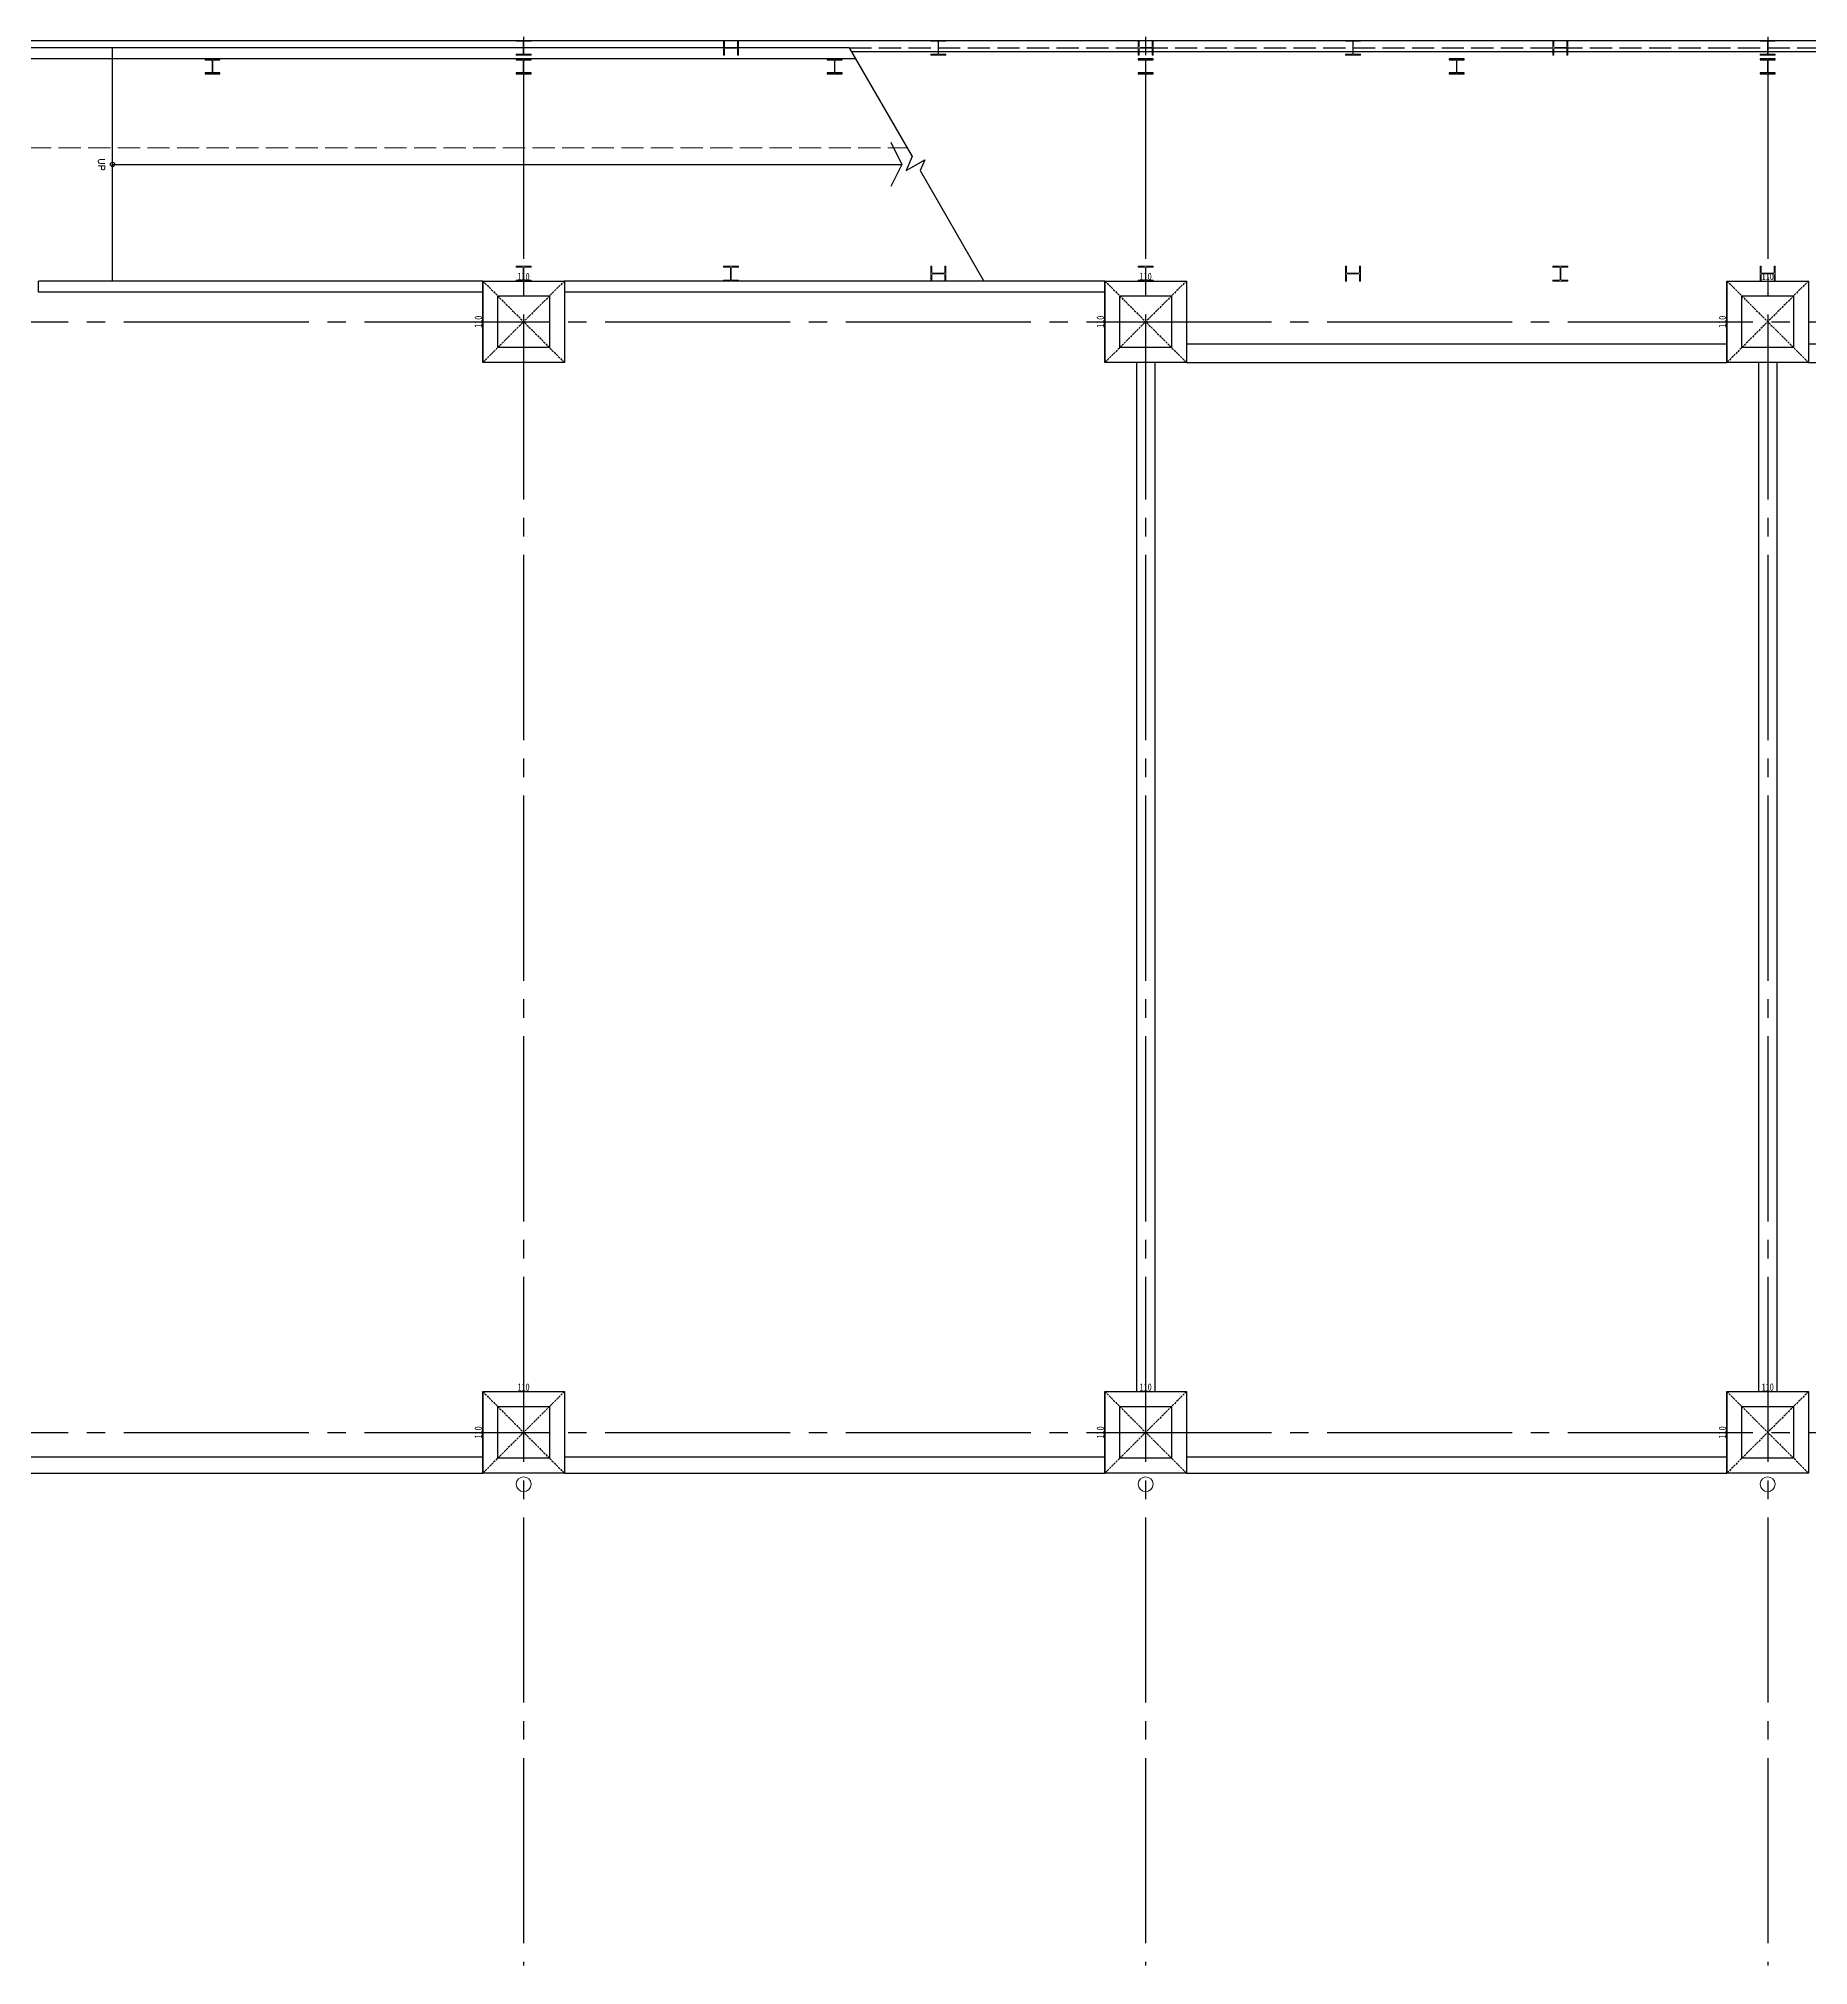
# Model space of a CAD drawing. Header units: millimetres. Extents: x -960 to 39633, y -720 to 12125.
# Drawn here: x 18665 to 21055, y -720 to 1883 of the extents above; entities that cross this region are included whole.
import ezdxf
from ezdxf.enums import TextEntityAlignment as Align

# ---------------------------------------------------------------- set-up
doc = ezdxf.new("R2010")
doc.units = ezdxf.units.MM
doc.header["$LTSCALE"] = 100
doc.linetypes.add('X-S-FAB-L05$0$COL-CEN-LIN', pattern=[3.25, 2.5, -0.25, 0.25, -0.25])
doc.linetypes.add('X-S-FAB-L05$0$HIDDEN', pattern=[0.4, 0.3, -0.1])
for name, color, linetype in [('0-xref', 7, 'Continuous'), ('X-S-FAB-L05$0$0-arr', 8, 'Continuous'), ('X-S-FAB-L05$0$0-stc', 8, 'Continuous'), ('X-S-FAB-L05$0$12', 8, 'Continuous'), ('X-S-FAB-L05$0$1_L05平面圖_1_A-OBJE-MEP', 8, 'Continuous'), ('X-S-FAB-L05$0$BEAM', 8, 'Continuous'), ('X-S-FAB-L05$0$BLOCK', 8, 'Continuous'), ('X-S-FAB-L05$0$CCL', 8, 'X-S-FAB-L05$0$COL-CEN-LIN'), ('X-S-FAB-L05$0$COL', 8, 'Continuous'), ('X-S-FAB-L05$0$COL-S', 8, 'Continuous'), ('X-S-FAB-L05$0$HID(UP)', 8, 'X-S-FAB-L05$0$HIDDEN'), ('X-S-FAB-L05$0$OPEN-UP', 8, 'X-S-FAB-L05$0$HIDDEN'), ('X-S-FAB-L05$0$S-鋼柱', 8, 'Continuous'), ('X-S-FAB-L05$0$TXT', 8, 'Continuous'), ('X-S-FAB-L05$0$WALL-BK', 8, 'Continuous'), ('X-S-FAB-L05$0$WALL-DR', 8, 'Continuous'), ('X-S-FAB-L05$0$WALL-RC', 8, 'Continuous')]:
    doc.layers.add(name, color=color, linetype=linetype)
doc.styles.add('X-S-FAB-L05$0$CHINA', font='simplex.shx', dxfattribs={"width": 0.75, "bigfont": 'chineset.shx'})
doc.styles.add('X-S-FAB-L05$0$DIM', font='', dxfattribs={"width": 0.8})
doc.styles.get('X-S-FAB-L05$0$DIM').set_extended_font_data('MingLiU')
doc.dimstyles.new('X-S-FAB-L05$0$JJP_005_defpoint', dxfattribs={"dimtxt": 20, "dimasz": 0.5, "dimexe": 0.5, "dimexo": 0.5, "dimgap": 0.5, "dimtad": 1, "dimdsep": 46, "dimtxsty": 'X-S-FAB-L05$0$DIM', "dimblk": 'X-S-FAB-L05$0$_None', "dimcen": 10, "dimclrd": 256, "dimclre": 256, "dimclrt": 256, "dimadec": 0, "dimazin": 0, "dimtfac": 1, "dimtix": 1, "dimtmove": 2, "dimatfit": 3, "dimldrblk": 'X-S-FAB-L05$0$_None', "dimfxl": 0.5, "dimtolj": 1, "dimtzin": 0, "dimarcsym": 0})

# ---------------------------------------------------------------- blocks, each defined once
blk = doc.blocks.new('*D173')
at = {"layer": 'DefPoints', "lineweight": -2, "transparency": 16777216}
blk.add_line((0, 0), (110, 0), dxfattribs=at)
at = {"layer": 'DefPoints', "color": 0, "transparency": 16777216}
for p in [(0, 0), (110, 0), (110, 0)]:
    blk.add_point(p, dxfattribs=at)
at = {"layer": 'DefPoints', "transparency": 16777216, "insert": (55, 6.1), "char_height": 10, "attachment_point": 5, "style": 'X-S-FAB-L05$0$DIM'}
blk.add_mtext('\\A1;110', dxfattribs=at)
blk = doc.blocks.new('X-S-FAB-L05$0$_None')
blk = doc.blocks.new('*D174')
at = {"layer": 'DefPoints', "lineweight": -2, "transparency": 16777216}
blk.add_line((0, 0), (0, -110), dxfattribs=at)
at = {"layer": 'DefPoints', "color": 0, "transparency": 16777216}
for p in [(0, 0), (0, -110), (0, -110)]:
    blk.add_point(p, dxfattribs=at)
at = {"layer": 'DefPoints', "transparency": 16777216, "insert": (-6.1, -55), "char_height": 10, "attachment_point": 5, "rotation": 90, "style": 'X-S-FAB-L05$0$DIM'}
blk.add_mtext('\\A1;110', dxfattribs=at)
blk = doc.blocks.new('*U63')
blk.add_lwpolyline([(0, 0.5), (4.239, 0.5), (4.547, 0.09), (4.547, 0.3), (4.547, 0.818), (4.789, 0.5, 0.234256), (4.789, 0.5), (9.093, 0.5)], format="xyb")
blk = doc.blocks.new('*U58')
at = {"layer": 'DefPoints', "linetype": 'X-S-FAB-L05$0$HIDDEN', "ltscale": 0.1}
for p, q in [((110, 0), (0, -110)), ((0, 0), (110, -110))]:
    blk.add_line(p, q, dxfattribs=at)
at = {"layer": 'X-S-FAB-L05$0$COL', "ltscale": 0.1}
blk.add_lwpolyline([(0, 0), (110, 0), (110, -110), (0, -110)], close=True, dxfattribs=at)
at = {"layer": 'DefPoints'}
dim = blk.add_linear_dim(base=(0, -110), p1=(0, 0), p2=(0, -110), angle=90, dimstyle='X-S-FAB-L05$0$JJP_005_defpoint', override={"dimtxt": 10}, dxfattribs=at)
dim.commit()
dim.dimension.update_dxf_attribs({"geometry": '*D174', "text_midpoint": (-6.067, -55)})
dim = blk.add_linear_dim(base=(110, 0), p1=(0, 0), p2=(110, 0), dimstyle='X-S-FAB-L05$0$JJP_005_defpoint', override={"dimtxt": 10}, dxfattribs=at)
dim.commit()
dim.dimension.update_dxf_attribs({"geometry": '*D173', "text_midpoint": (55, 6.067)})
blk = doc.blocks.new('X-S-FAB-L05$0$FAB2-L05')
at = {"layer": 'X-S-FAB-L05$0$CCL'}
for p, q in [((-6840, 11005), (-6840, 0)), ((-6000, 11005), (-6000, 0)), ((-5160, 11005), (-5160, 0)), ((-26880, 2220), (1210, 2220)), ((-26880, 720), (1210, 720))]:
    blk.add_line(p, q, dxfattribs=at)
at = {"layer": 'X-S-FAB-L05$0$COL-S'}
for points in [[(-6875, 2255), (-6805, 2255), (-6805, 2185), (-6875, 2185)], [(-6035, 2255), (-5965, 2255), (-5965, 2185), (-6035, 2185)], [(-5195, 2255), (-5125, 2255), (-5125, 2185), (-5195, 2185)], [(-6875, 755), (-6805, 755), (-6805, 685), (-6875, 685)], [(-6035, 755), (-5965, 755), (-5965, 685), (-6035, 685)], [(-5195, 755), (-5125, 755), (-5125, 685), (-5195, 685)]]:
    blk.add_lwpolyline(points, close=True, dxfattribs=at)
at = {"layer": 'X-S-FAB-L05$0$BEAM'}
for p in [(-6895, 2275), (-6055, 2275), (-5215, 2275), (-6895, 775), (-6055, 775), (-5215, 775)]:
    blk.add_blockref('*U58', p, dxfattribs=at)
blk = doc.blocks.new('X-S-FAB-L05')
at = {"layer": 'X-S-FAB-L05$0$0-arr', "color": 4}
blk.add_lwpolyline([(19815.67, 1742.5), (19830.67, 1712.5), (19815.67, 1682.5)], dxfattribs=at)
blk.add_circle((18765, 1712.5), 3, dxfattribs=at)
at = {"layer": 'X-S-FAB-L05$0$12'}
blk.add_lwpolyline([(18765, 1712.5), (19830.67, 1712.5)], dxfattribs=at)
at = {"layer": 'X-S-FAB-L05$0$1_L05平面圖_1_A-OBJE-MEP', "color": 8, "lineweight": 0, "ltscale": 10}
for centre in [(19320, -70), (20160, -70), (21000, -70)]:
    blk.add_circle(centre, 10, dxfattribs=at)
at = {"layer": 'X-S-FAB-L05$0$COL-S', "color": 2, "lineweight": 0, "ltscale": 10, "flags": 128}
for points in [[(19310, 1880), (19310, 1878.8), (19318.3, 1878.8, -0.41421356), (19319.6, 1877.5), (19319.6, 1862.5, -0.41421356), (19318.3, 1861.2), (19310, 1861.2), (19310, 1860), (19330, 1860), (19330, 1861.2), (19321.7, 1861.2, -0.41421356), (19320.4, 1862.5), (19320.4, 1877.5, -0.41421356), (19321.7, 1878.8), (19330, 1878.8), (19330, 1880)], [(19610, 1880), (19608.8, 1880), (19608.8, 1871.7, -0.41421356), (19607.5, 1870.4), (19592.5, 1870.4, -0.41421356), (19591.2, 1871.7), (19591.2, 1880), (19590, 1880), (19590, 1860), (19591.2, 1860), (19591.2, 1868.3, -0.41421356), (19592.5, 1869.6), (19607.5, 1869.6, -0.41421356), (19608.8, 1868.3), (19608.8, 1860), (19610, 1860)], [(19870, 1880), (19870, 1878.8), (19878.3, 1878.8, -0.41421356), (19879.6, 1877.5), (19879.6, 1862.5, -0.41421356), (19878.3, 1861.2), (19870, 1861.2), (19870, 1860), (19890, 1860), (19890, 1861.2), (19881.7, 1861.2, -0.41421356), (19880.4, 1862.5), (19880.4, 1877.5, -0.41421356), (19881.7, 1878.8), (19890, 1878.8), (19890, 1880)], [(20170, 1880), (20168.8, 1880), (20168.8, 1871.7, -0.41421356), (20167.5, 1870.4), (20152.5, 1870.4, -0.41421356), (20151.2, 1871.7), (20151.2, 1880), (20150, 1880), (20150, 1860), (20151.2, 1860), (20151.2, 1868.3, -0.41421356), (20152.5, 1869.6), (20167.5, 1869.6, -0.41421356), (20168.8, 1868.3), (20168.8, 1860), (20170, 1860)], [(20430, 1880), (20430, 1878.8), (20438.3, 1878.8, -0.41421356), (20439.6, 1877.5), (20439.6, 1862.5, -0.41421356), (20438.3, 1861.2), (20430, 1861.2), (20430, 1860), (20450, 1860), (20450, 1861.2), (20441.7, 1861.2, -0.41421356), (20440.4, 1862.5), (20440.4, 1877.5, -0.41421356), (20441.7, 1878.8), (20450, 1878.8), (20450, 1880)], [(20730, 1880), (20728.8, 1880), (20728.8, 1871.7, -0.41421356), (20727.5, 1870.4), (20712.5, 1870.4, -0.41421356), (20711.2, 1871.7), (20711.2, 1880), (20710, 1880), (20710, 1860), (20711.2, 1860), (20711.2, 1868.3, -0.41421356), (20712.5, 1869.6), (20727.5, 1869.6, -0.41421356), (20728.8, 1868.3), (20728.8, 1860), (20730, 1860)], [(20990, 1880), (20990, 1878.8), (20998.3, 1878.8, -0.41421356), (20999.6, 1877.5), (20999.6, 1862.5, -0.41421356), (20998.3, 1861.2), (20990, 1861.2), (20990, 1860), (21010, 1860), (21010, 1861.2), (21001.7, 1861.2, -0.41421356), (21000.4, 1862.5), (21000.4, 1877.5, -0.41421356), (21001.7, 1878.8), (21010, 1878.8), (21010, 1880)], [(19310, 1575), (19310, 1573.8), (19318.3, 1573.8, -0.41421356), (19319.6, 1572.5), (19319.6, 1557.5, -0.41421356), (19318.3, 1556.2), (19310, 1556.2), (19310, 1555), (19330, 1555), (19330, 1556.2), (19321.7, 1556.2, -0.41421356), (19320.4, 1557.5), (19320.4, 1572.5, -0.41421356), (19321.7, 1573.8), (19330, 1573.8), (19330, 1575)], [(19590, 1575), (19590, 1573.8), (19598.3, 1573.8, -0.41421356), (19599.6, 1572.5), (19599.6, 1557.5, -0.41421356), (19598.3, 1556.2), (19590, 1556.2), (19590, 1555), (19610, 1555), (19610, 1556.2), (19601.7, 1556.2, -0.41421356), (19600.4, 1557.5), (19600.4, 1572.5, -0.41421356), (19601.7, 1573.8), (19610, 1573.8), (19610, 1575)], [(19890, 1575), (19888.8, 1575), (19888.8, 1566.7, -0.41421356), (19887.5, 1565.4), (19872.5, 1565.4, -0.41421356), (19871.2, 1566.7), (19871.2, 1575), (19870, 1575), (19870, 1555), (19871.2, 1555), (19871.2, 1563.3, -0.41421356), (19872.5, 1564.6), (19887.5, 1564.6, -0.41421356), (19888.8, 1563.3), (19888.8, 1555), (19890, 1555)], [(20150, 1575), (20150, 1573.8), (20158.3, 1573.8, -0.41421356), (20159.6, 1572.5), (20159.6, 1557.5, -0.41421356), (20158.3, 1556.2), (20150, 1556.2), (20150, 1555), (20170, 1555), (20170, 1556.2), (20161.7, 1556.2, -0.41421356), (20160.4, 1557.5), (20160.4, 1572.5, -0.41421356), (20161.7, 1573.8), (20170, 1573.8), (20170, 1575)], [(20450, 1575), (20448.8, 1575), (20448.8, 1566.7, -0.41421356), (20447.5, 1565.4), (20432.5, 1565.4, -0.41421356), (20431.2, 1566.7), (20431.2, 1575), (20430, 1575), (20430, 1555), (20431.2, 1555), (20431.2, 1563.3, -0.41421356), (20432.5, 1564.6), (20447.5, 1564.6, -0.41421356), (20448.8, 1563.3), (20448.8, 1555), (20450, 1555)], [(20710, 1575), (20710, 1573.8), (20718.3, 1573.8, -0.41421356), (20719.6, 1572.5), (20719.6, 1557.5, -0.41421356), (20718.3, 1556.2), (20710, 1556.2), (20710, 1555), (20730, 1555), (20730, 1556.2), (20721.7, 1556.2, -0.41421356), (20720.4, 1557.5), (20720.4, 1572.5, -0.41421356), (20721.7, 1573.8), (20730, 1573.8), (20730, 1575)], [(21010, 1575), (21008.8, 1575), (21008.8, 1566.7, -0.41421356), (21007.5, 1565.4), (20992.5, 1565.4, -0.41421356), (20991.2, 1566.7), (20991.2, 1575), (20990, 1575), (20990, 1555), (20991.2, 1555), (20991.2, 1563.3, -0.41421356), (20992.5, 1564.6), (21007.5, 1564.6, -0.41421356), (21008.8, 1563.3), (21008.8, 1555), (21010, 1555)]]:
    blk.add_lwpolyline(points, format="xyb", close=True, dxfattribs=at)
at = {"layer": 'X-S-FAB-L05$0$COL-S'}
for points in [[(19285, 1535), (19355, 1535), (19355, 1465), (19285, 1465)], [(20125, 1535), (20195, 1535), (20195, 1465), (20125, 1465)], [(20965, 1535), (21035, 1535), (21035, 1465), (20965, 1465)], [(19285, 35), (19355, 35), (19355, -35), (19285, -35)], [(20125, 35), (20195, 35), (20195, -35), (20125, -35)], [(20965, 35), (21035, 35), (21035, -35), (20965, -35)]]:
    blk.add_lwpolyline(points, close=True, dxfattribs=at)
at = {"layer": 'X-S-FAB-L05$0$HID(UP)'}
blk.add_line((19759.737, 1870), (24305, 1870), dxfattribs=at)
at = {"layer": 'X-S-FAB-L05$0$OPEN-UP', "color": 15, "lineweight": 0}
blk.add_line((17492, 1735), (19837.68, 1735), dxfattribs=at)
at = {"layer": 'X-S-FAB-L05$0$S-鋼柱'}
for points in [[(18890, 1835), (18910, 1835), (18910, 1836.2), (18901.2, 1836.2, -0.41421356), (18900.4, 1837), (18900.4, 1853, -0.41421356), (18901.2, 1853.8), (18910, 1853.8), (18910, 1855), (18890, 1855), (18890, 1853.8), (18898.8, 1853.8, -0.41421356), (18899.6, 1853), (18899.6, 1837, -0.41421356), (18898.8, 1836.2), (18890, 1836.2)], [(19310, 1835), (19330, 1835), (19330, 1836.2), (19321.2, 1836.2, -0.41421356), (19320.4, 1837), (19320.4, 1853, -0.41421356), (19321.2, 1853.8), (19330, 1853.8), (19330, 1855), (19310, 1855), (19310, 1853.8), (19318.8, 1853.8, -0.41421356), (19319.6, 1853), (19319.6, 1837, -0.41421356), (19318.8, 1836.2), (19310, 1836.2)], [(19730, 1835), (19750, 1835), (19750, 1836.2), (19741.2, 1836.2, -0.41421356), (19740.4, 1837), (19740.4, 1853, -0.41421356), (19741.2, 1853.8), (19750, 1853.8), (19750, 1855), (19730, 1855), (19730, 1853.8), (19738.8, 1853.8, -0.41421356), (19739.6, 1853), (19739.6, 1837, -0.41421356), (19738.8, 1836.2), (19730, 1836.2)], [(20150, 1835), (20170, 1835), (20170, 1836.2), (20161.2, 1836.2, -0.41421356), (20160.4, 1837), (20160.4, 1853, -0.41421356), (20161.2, 1853.8), (20170, 1853.8), (20170, 1855), (20150, 1855), (20150, 1853.8), (20158.8, 1853.8, -0.41421356), (20159.6, 1853), (20159.6, 1837, -0.41421356), (20158.8, 1836.2), (20150, 1836.2)], [(20570, 1835), (20590, 1835), (20590, 1836.2), (20581.2, 1836.2, -0.41421356), (20580.4, 1837), (20580.4, 1853, -0.41421356), (20581.2, 1853.8), (20590, 1853.8), (20590, 1855), (20570, 1855), (20570, 1853.8), (20578.8, 1853.8, -0.41421356), (20579.6, 1853), (20579.6, 1837, -0.41421356), (20578.8, 1836.2), (20570, 1836.2)], [(20990, 1835), (21010, 1835), (21010, 1836.2), (21001.2, 1836.2, -0.41421356), (21000.4, 1837), (21000.4, 1853, -0.41421356), (21001.2, 1853.8), (21010, 1853.8), (21010, 1855), (20990, 1855), (20990, 1853.8), (20998.8, 1853.8, -0.41421356), (20999.6, 1853), (20999.6, 1837, -0.41421356), (20998.8, 1836.2), (20990, 1836.2)]]:
    blk.add_lwpolyline(points, format="xyb", close=True, dxfattribs=at)
at = {"layer": 'X-S-FAB-L05$0$WALL-BK'}
for p, q in [((19759.737, 1870), (16745, 1870)), ((19768.398, 1855), (16745, 1855)), ((18765, 1555), (18765, 1870))]:
    blk.add_line(p, q, dxfattribs=at)
at = {"layer": 'X-S-FAB-L05$0$WALL-DR'}
for p, q in [((16745, 1880), (24310, 1880)), ((19762.624, 1865), (24310, 1865)), ((19265, 1555), (18665, 1555)), ((18665, 1540), (18665, 1555)), ((19265, 1540), (18665, 1540)), ((20105, 1555), (19375, 1555)), ((20105, 1540), (19375, 1540))]:
    blk.add_line(p, q, dxfattribs=at)
at = {"layer": 'X-S-FAB-L05$0$WALL-RC'}
for p, q in [((20215, 1470), (20945, 1470)), ((21055, 1470), (21785, 1470)), ((20147.5, 1445), (20147.5, 55)), ((20172.5, 1445), (20172.5, 55)), ((20215, 1445), (20945, 1445)), ((20987.5, 1445), (20987.5, 55)), ((21012.5, 1445), (21012.5, 55)), ((21055, 1445), (21785, 1445)), ((18535, -33), (19265, -33)), ((19375, -33), (20105, -33)), ((20215, -33), (20945, -33)), ((18535, -55), (19265, -55)), ((19375, -55), (20105, -55)), ((20215, -55), (20945, -55))]:
    blk.add_line(p, q, dxfattribs=at)
at = {"layer": 'X-S-FAB-L05$0$0-stc', "xscale": 40.00000000000001, "yscale": 40.00000000000001, "zscale": 40.00000000000001, "rotation": 299.9999911101247}
blk.add_blockref('*U63', (19742.417, 1860), dxfattribs=at)
at = {"layer": 'X-S-FAB-L05$0$BEAM'}
for p in [(19265, 1555), (20105, 1555), (20945, 1555), (19265, 55), (20105, 55), (20945, 55)]:
    blk.add_blockref('*U58', p, dxfattribs=at)
at = {"layer": 'X-S-FAB-L05$0$BLOCK'}
blk.add_blockref('X-S-FAB-L05$0$FAB2-L05', (26160, -720), dxfattribs=at)
at = {"layer": 'X-S-FAB-L05$0$TXT', "style": 'X-S-FAB-L05$0$CHINA'}
blk.add_text('UP', height=9, rotation=270, dxfattribs=at).set_placement((18750, 1712.5, 0), align=Align.MIDDLE_CENTER)

msp = doc.modelspace()

# ---------------------------------------------------------------- block references
at = {"layer": '0-xref'}
msp.add_blockref('X-S-FAB-L05', (0, 0), dxfattribs=at)

doc.saveas('drawing.dxf')
